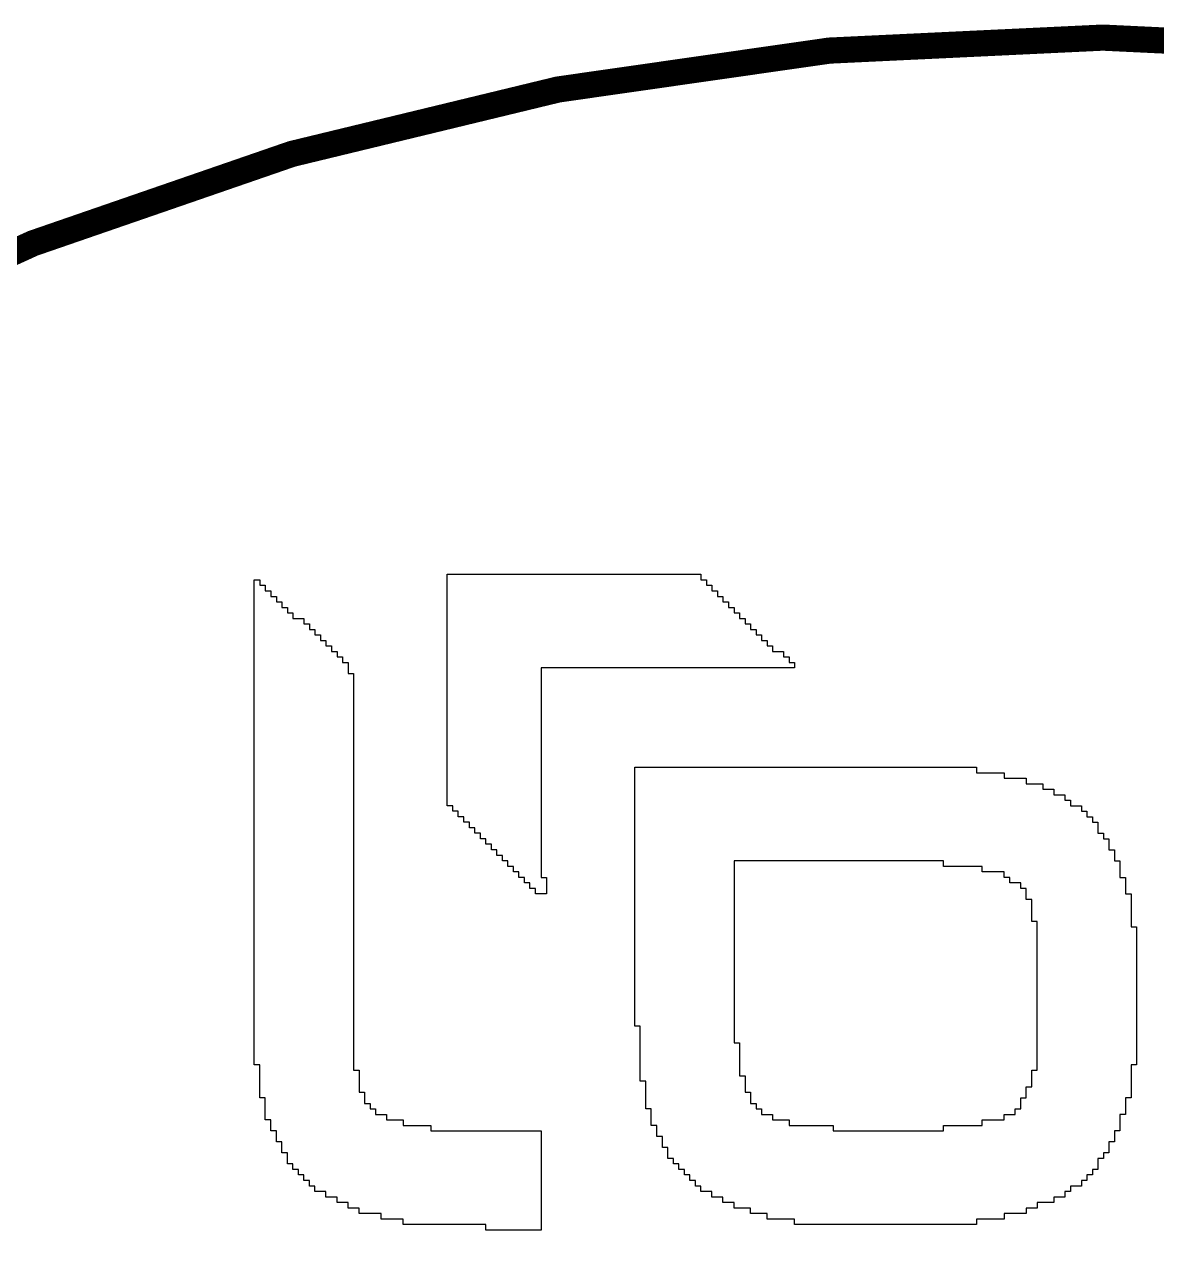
# Model space of a CAD drawing. Header units: millimetres. Extents: x -12.6 to 12.6, y -11.9 to 11.1.
# Drawn here: x -4.114 to 0.205, y 6.374 to 11.05 of the extents above; entities that cross this region are included whole.
import ezdxf

# ---------------------------------------------------------------- set-up
doc = ezdxf.new("R2010")
doc.units = ezdxf.units.MM
for name, color, linetype in [('BottomLayer', 5, 'Continuous'), ('Mechanical1', 6, 'Continuous'), ('TopLayer', 1, 'Continuous'), ('TopOverlay', 2, 'Continuous')]:
    doc.layers.add(name, color=color, linetype=linetype)

msp = doc.modelspace()

# ---------------------------------------------------------------- linework, layer by layer
at = {"layer": 'BottomLayer'}
for p, q in [((-1.2939, 10.9322), (-0.4322, 11)), ((-0.4322, 11), (0, 11)), ((0, 11), (0, 11)), ((0, 11), (0, 11)), ((0, 11), (0.4322, 11)), ((-2.1477, 10.797), (-1.2939, 10.9322)), ((-2.9881, 10.5952), (-2.1477, 10.797)), ((-3.8102, 10.3281), (-2.9881, 10.5952)), ((-4.6088, 9.9973), (-3.8102, 10.3281))]:
    msp.add_line(p, q, dxfattribs=at)
at = {"layer": 'Mechanical1', "const_width": 0.1}
msp.add_lwpolyline([(-10.8839, 1.5937, -0.864236), (10.8839, 1.5937)], format="xyb", dxfattribs=at)
at = {"layer": 'TopLayer'}
for p, q in [((-1.2939, 10.9322), (-0.4322, 11)), ((-0.4322, 11), (0, 11)), ((0, 11), (0, 11)), ((0, 11), (0, 11)), ((0, 11), (0.4322, 11)), ((-2.1477, 10.797), (-1.2939, 10.9322)), ((-2.9881, 10.5952), (-2.1477, 10.797)), ((-3.8102, 10.3281), (-2.9881, 10.5952)), ((-4.6088, 9.9973), (-3.8102, 10.3281))]:
    msp.add_line(p, q, dxfattribs=at)
at = {"layer": 'TopOverlay'}
for p, q in [((-2.5008, 8.9304), (-2.5008, 8.9514)), ((-2.5008, 8.9514), (-1.5332, 8.9514)), ((-1.5332, 8.9514), (-1.5332, 8.9304)), ((-3.237, 8.9094), (-3.237, 8.9304)), ((-3.237, 8.9304), (-3.216, 8.9304)), ((-3.237, 8.8883), (-3.237, 8.9094)), ((-3.237, 8.8673), (-3.237, 8.8883)), ((-3.216, 8.9304), (-3.216, 8.9094)), ((-3.216, 8.9094), (-3.195, 8.9094)), ((-3.195, 8.9094), (-3.195, 8.8883)), ((-3.195, 8.8883), (-3.1739, 8.8883)), ((-3.1739, 8.8883), (-3.1739, 8.8673)), ((-2.5008, 8.9094), (-2.5008, 8.9304)), ((-2.5008, 8.8883), (-2.5008, 8.9094)), ((-2.5008, 8.8673), (-2.5008, 8.8883)), ((-1.5332, 8.9304), (-1.5121, 8.9304)), ((-1.5121, 8.9304), (-1.5121, 8.9094)), ((-1.5121, 8.9094), (-1.4911, 8.9094)), ((-1.4911, 8.9094), (-1.4911, 8.8883)), ((-1.4911, 8.8883), (-1.4701, 8.8883)), ((-1.4701, 8.8883), (-1.4701, 8.8673)), ((-3.237, 8.8463), (-3.237, 8.8673)), ((-3.237, 8.8252), (-3.237, 8.8463)), ((-3.1739, 8.8673), (-3.1529, 8.8673)), ((-3.1529, 8.8673), (-3.1529, 8.8463)), ((-3.1529, 8.8463), (-3.1319, 8.8463)), ((-3.1319, 8.8463), (-3.1319, 8.8252)), ((-2.5008, 8.8463), (-2.5008, 8.8673)), ((-2.5008, 8.8252), (-2.5008, 8.8463)), ((-1.4701, 8.8673), (-1.449, 8.8673)), ((-1.449, 8.8673), (-1.449, 8.8463)), ((-1.449, 8.8463), (-1.428, 8.8463)), ((-1.428, 8.8463), (-1.428, 8.8252)), ((-3.237, 8.8042), (-3.237, 8.8252)), ((-3.237, 8.7832), (-3.237, 8.8042)), ((-3.1319, 8.8252), (-3.1108, 8.8252)), ((-3.1108, 8.8252), (-3.1108, 8.8042)), ((-3.1108, 8.8042), (-3.0898, 8.8042)), ((-3.0898, 8.8042), (-3.0898, 8.7832)), ((-2.5008, 8.8042), (-2.5008, 8.8252)), ((-2.5008, 8.7832), (-2.5008, 8.8042)), ((-1.428, 8.8252), (-1.4069, 8.8252)), ((-1.4069, 8.8252), (-1.4069, 8.8042)), ((-1.4069, 8.8042), (-1.3859, 8.8042)), ((-1.3859, 8.8042), (-1.3859, 8.7832)), ((-3.237, 8.7621), (-3.237, 8.7832)), ((-3.237, 8.7411), (-3.237, 8.7621)), ((-3.0898, 8.7832), (-3.0477, 8.7832)), ((-3.0477, 8.7832), (-3.0477, 8.7621)), ((-3.0477, 8.7621), (-3.0267, 8.7621)), ((-3.0267, 8.7621), (-3.0267, 8.7411)), ((-2.5008, 8.7621), (-2.5008, 8.7832)), ((-2.5008, 8.7411), (-2.5008, 8.7621)), ((-1.3859, 8.7832), (-1.3649, 8.7832)), ((-1.3649, 8.7832), (-1.3649, 8.7621)), ((-1.3649, 8.7621), (-1.3438, 8.7621)), ((-1.3438, 8.7621), (-1.3438, 8.7411)), ((-3.237, 8.7201), (-3.237, 8.7411)), ((-3.237, 8.699), (-3.237, 8.7201)), ((-3.237, 8.678), (-3.237, 8.699)), ((-3.0267, 8.7411), (-3.0056, 8.7411)), ((-3.0056, 8.7411), (-3.0056, 8.7201)), ((-3.0056, 8.7201), (-2.9846, 8.7201)), ((-2.9846, 8.7201), (-2.9846, 8.699)), ((-2.9846, 8.699), (-2.9636, 8.699)), ((-2.9636, 8.699), (-2.9636, 8.678)), ((-2.5008, 8.7201), (-2.5008, 8.7411)), ((-2.5008, 8.699), (-2.5008, 8.7201)), ((-2.5008, 8.678), (-2.5008, 8.699)), ((-1.3438, 8.7411), (-1.3228, 8.7411)), ((-1.3228, 8.7411), (-1.3228, 8.7201)), ((-1.3228, 8.7201), (-1.3018, 8.7201)), ((-1.3018, 8.7201), (-1.3018, 8.699)), ((-1.3018, 8.699), (-1.2807, 8.699)), ((-1.2807, 8.699), (-1.2807, 8.678)), ((-3.237, 8.6569), (-3.237, 8.678)), ((-3.237, 8.6359), (-3.237, 8.6569)), ((-2.9636, 8.678), (-2.9425, 8.678)), ((-2.9425, 8.678), (-2.9425, 8.6569)), ((-2.9425, 8.6569), (-2.9215, 8.6569)), ((-2.9215, 8.6569), (-2.9215, 8.6359)), ((-2.5008, 8.6569), (-2.5008, 8.678)), ((-2.5008, 8.6359), (-2.5008, 8.6569)), ((-1.2807, 8.678), (-1.2597, 8.678)), ((-1.2597, 8.678), (-1.2597, 8.6569)), ((-1.2597, 8.6569), (-1.2176, 8.6569)), ((-1.2176, 8.6569), (-1.2176, 8.6359)), ((-3.237, 8.6149), (-3.237, 8.6359)), ((-3.237, 8.5938), (-3.237, 8.6149)), ((-2.9215, 8.6359), (-2.9005, 8.6359)), ((-2.9005, 8.6359), (-2.9005, 8.6149)), ((-2.9005, 8.6149), (-2.8794, 8.6149)), ((-2.8794, 8.6149), (-2.8794, 8.5938)), ((-2.5008, 8.6149), (-2.5008, 8.6359)), ((-2.5008, 8.5938), (-2.5008, 8.6149)), ((-1.2176, 8.6359), (-1.1966, 8.6359)), ((-1.1966, 8.6359), (-1.1966, 8.6149)), ((-1.1966, 8.6149), (-1.1756, 8.6149)), ((-1.1756, 8.6149), (-1.1756, 8.5938)), ((-3.237, 8.5728), (-3.237, 8.5938)), ((-3.237, 8.5518), (-3.237, 8.5728)), ((-2.8794, 8.5938), (-2.8794, 8.5728)), ((-2.8794, 8.5728), (-2.8584, 8.5728)), ((-2.8584, 8.5728), (-2.8584, 8.5518)), ((-2.5008, 8.5728), (-2.5008, 8.5938)), ((-2.5008, 8.5518), (-2.5008, 8.5728)), ((-1.1756, 8.5938), (-2.1432, 8.5938)), ((-2.1432, 8.5938), (-2.1432, 8.5728)), ((-2.1432, 8.5728), (-2.1432, 8.5518)), ((-3.237, 8.5307), (-3.237, 8.5518)), ((-3.237, 8.5097), (-3.237, 8.5307)), ((-2.8584, 8.5518), (-2.8584, 8.5307)), ((-2.8584, 8.5307), (-2.8584, 8.5097)), ((-2.5008, 8.5307), (-2.5008, 8.5518)), ((-2.5008, 8.5097), (-2.5008, 8.5307)), ((-2.1432, 8.5518), (-2.1432, 8.5307)), ((-2.1432, 8.5307), (-2.1432, 8.5097)), ((-3.237, 8.4887), (-3.237, 8.5097)), ((-3.237, 8.4676), (-3.237, 8.4887)), ((-3.237, 8.4466), (-3.237, 8.4676)), ((-2.8584, 8.5097), (-2.8584, 8.4887)), ((-2.8584, 8.4887), (-2.8584, 8.4676)), ((-2.8584, 8.4676), (-2.8584, 8.4466)), ((-2.5008, 8.4887), (-2.5008, 8.5097)), ((-2.5008, 8.4676), (-2.5008, 8.4887)), ((-2.5008, 8.4466), (-2.5008, 8.4676)), ((-2.1432, 8.5097), (-2.1432, 8.4887)), ((-2.1432, 8.4887), (-2.1432, 8.4676)), ((-2.1432, 8.4676), (-2.1432, 8.4466)), ((-3.237, 8.4256), (-3.237, 8.4466)), ((-3.237, 8.4045), (-3.237, 8.4256)), ((-2.8584, 8.4466), (-2.8584, 8.4256)), ((-2.8584, 8.4256), (-2.8584, 8.4045)), ((-2.5008, 8.4256), (-2.5008, 8.4466)), ((-2.5008, 8.4045), (-2.5008, 8.4256)), ((-2.1432, 8.4466), (-2.1432, 8.4256)), ((-2.1432, 8.4256), (-2.1432, 8.4045)), ((-3.237, 8.3835), (-3.237, 8.4045)), ((-3.237, 8.3625), (-3.237, 8.3835)), ((-2.8584, 8.4045), (-2.8584, 8.3835)), ((-2.8584, 8.3835), (-2.8584, 8.3625)), ((-2.5008, 8.3835), (-2.5008, 8.4045)), ((-2.5008, 8.3625), (-2.5008, 8.3835)), ((-2.1432, 8.4045), (-2.1432, 8.3835)), ((-2.1432, 8.3835), (-2.1432, 8.3625)), ((-3.237, 8.3414), (-3.237, 8.3625)), ((-3.237, 8.3204), (-3.237, 8.3414)), ((-2.8584, 8.3625), (-2.8584, 8.3414)), ((-2.8584, 8.3414), (-2.8584, 8.3204)), ((-2.5008, 8.3414), (-2.5008, 8.3625)), ((-2.5008, 8.3204), (-2.5008, 8.3414)), ((-2.1432, 8.3625), (-2.1432, 8.3414)), ((-2.1432, 8.3414), (-2.1432, 8.3204)), ((-3.237, 8.2993), (-3.237, 8.3204)), ((-3.237, 8.2783), (-3.237, 8.2993)), ((-3.237, 8.2573), (-3.237, 8.2783)), ((-2.8584, 8.3204), (-2.8584, 8.2993)), ((-2.8584, 8.2993), (-2.8584, 8.2783)), ((-2.8584, 8.2783), (-2.8584, 8.2573)), ((-2.5008, 8.2993), (-2.5008, 8.3204)), ((-2.5008, 8.2783), (-2.5008, 8.2993)), ((-2.5008, 8.2573), (-2.5008, 8.2783)), ((-2.1432, 8.3204), (-2.1432, 8.2993)), ((-2.1432, 8.2993), (-2.1432, 8.2783)), ((-2.1432, 8.2783), (-2.1432, 8.2573)), ((-3.237, 8.2362), (-3.237, 8.2573)), ((-3.237, 8.2152), (-3.237, 8.2362)), ((-2.8584, 8.2573), (-2.8584, 8.2362)), ((-2.8584, 8.2362), (-2.8584, 8.2152)), ((-2.5008, 8.2362), (-2.5008, 8.2573)), ((-2.5008, 8.2152), (-2.5008, 8.2362)), ((-2.1432, 8.2573), (-2.1432, 8.2362)), ((-2.1432, 8.2362), (-2.1432, 8.2152)), ((-3.237, 8.1942), (-3.237, 8.2152)), ((-3.237, 8.1731), (-3.237, 8.1942)), ((-2.8584, 8.2152), (-2.8584, 8.1942)), ((-2.8584, 8.1942), (-2.8584, 8.1731)), ((-2.5008, 8.1942), (-2.5008, 8.2152)), ((-2.5008, 8.1731), (-2.5008, 8.1942)), ((-2.1432, 8.2152), (-2.1432, 8.1942)), ((-2.1432, 8.1942), (-2.1432, 8.1731)), ((-1.7856, 8.1942), (-1.7856, 8.2152)), ((-1.7856, 8.2152), (-0.4814, 8.2152)), ((-1.7856, 8.1731), (-1.7856, 8.1942)), ((-0.4814, 8.2152), (-0.4814, 8.1942)), ((-0.4814, 8.1942), (-0.3762, 8.1942)), ((-0.3762, 8.1942), (-0.3762, 8.1731)), ((-3.237, 8.1521), (-3.237, 8.1731)), ((-3.237, 8.1311), (-3.237, 8.1521)), ((-2.8584, 8.1731), (-2.8584, 8.1521)), ((-2.8584, 8.1521), (-2.8584, 8.1311)), ((-2.5008, 8.1521), (-2.5008, 8.1731)), ((-2.5008, 8.1311), (-2.5008, 8.1521)), ((-2.1432, 8.1731), (-2.1432, 8.1521)), ((-2.1432, 8.1521), (-2.1432, 8.1311)), ((-1.7856, 8.1521), (-1.7856, 8.1731)), ((-1.7856, 8.1311), (-1.7856, 8.1521)), ((-0.3762, 8.1731), (-0.2921, 8.1731)), ((-0.2921, 8.1731), (-0.2921, 8.1521)), ((-0.2921, 8.1521), (-0.229, 8.1521)), ((-0.229, 8.1521), (-0.229, 8.1311)), ((-3.237, 8.11), (-3.237, 8.1311)), ((-3.237, 8.089), (-3.237, 8.11)), ((-2.8584, 8.1311), (-2.8584, 8.11)), ((-2.8584, 8.11), (-2.8584, 8.089)), ((-2.5008, 8.11), (-2.5008, 8.1311)), ((-2.5008, 8.089), (-2.5008, 8.11)), ((-2.1432, 8.1311), (-2.1432, 8.11)), ((-2.1432, 8.11), (-2.1432, 8.089)), ((-1.7856, 8.11), (-1.7856, 8.1311)), ((-1.7856, 8.089), (-1.7856, 8.11)), ((-0.229, 8.1311), (-0.1869, 8.1311)), ((-0.1869, 8.1311), (-0.1869, 8.11)), ((-0.1869, 8.11), (-0.1448, 8.11)), ((-0.1448, 8.11), (-0.1448, 8.089)), ((-3.237, 8.068), (-3.237, 8.089)), ((-3.237, 8.0469), (-3.237, 8.068)), ((-3.237, 8.0259), (-3.237, 8.0469)), ((-2.8584, 8.089), (-2.8584, 8.068)), ((-2.8584, 8.068), (-2.8584, 8.0469)), ((-2.8584, 8.0469), (-2.8584, 8.0259)), ((-2.5008, 8.068), (-2.5008, 8.089)), ((-2.4798, 8.068), (-2.5008, 8.068)), ((-2.4798, 8.0469), (-2.4798, 8.068)), ((-2.4587, 8.0469), (-2.4798, 8.0469)), ((-2.4587, 8.0259), (-2.4587, 8.0469)), ((-2.1432, 8.089), (-2.1432, 8.068)), ((-2.1432, 8.068), (-2.1432, 8.0469)), ((-2.1432, 8.0469), (-2.1432, 8.0259)), ((-1.7856, 8.068), (-1.7856, 8.089)), ((-1.7856, 8.0469), (-1.7856, 8.068)), ((-1.7856, 8.0259), (-1.7856, 8.0469)), ((-0.1448, 8.089), (-0.1238, 8.089)), ((-0.1238, 8.089), (-0.1238, 8.068)), ((-0.1238, 8.068), (-0.0817, 8.068)), ((-0.0817, 8.068), (-0.0817, 8.0469)), ((-0.0817, 8.0469), (-0.0607, 8.0469)), ((-0.0607, 8.0469), (-0.0607, 8.0259)), ((-3.237, 8.0049), (-3.237, 8.0259)), ((-3.237, 7.9838), (-3.237, 8.0049)), ((-2.8584, 8.0259), (-2.8584, 8.0049)), ((-2.8584, 8.0049), (-2.8584, 7.9838)), ((-2.4377, 8.0259), (-2.4587, 8.0259)), ((-2.4377, 8.0049), (-2.4377, 8.0259)), ((-2.4166, 8.0049), (-2.4377, 8.0049)), ((-2.4166, 7.9838), (-2.4166, 8.0049)), ((-2.1432, 8.0259), (-2.1432, 8.0049)), ((-2.1432, 8.0049), (-2.1432, 7.9838)), ((-1.7856, 8.0049), (-1.7856, 8.0259)), ((-1.7856, 7.9838), (-1.7856, 8.0049)), ((-0.0607, 8.0259), (-0.0396, 8.0259)), ((-0.0396, 8.0259), (-0.0396, 8.0049)), ((-0.0396, 8.0049), (-0.0186, 8.0049)), ((-0.0186, 8.0049), (-0.0186, 7.9838)), ((-3.237, 7.9628), (-3.237, 7.9838)), ((-3.237, 7.9417), (-3.237, 7.9628)), ((-2.8584, 7.9838), (-2.8584, 7.9628)), ((-2.8584, 7.9628), (-2.8584, 7.9417)), ((-2.3956, 7.9838), (-2.4166, 7.9838)), ((-2.3956, 7.9628), (-2.3956, 7.9838)), ((-2.3746, 7.9628), (-2.3956, 7.9628)), ((-2.3746, 7.9417), (-2.3746, 7.9628)), ((-2.1432, 7.9838), (-2.1432, 7.9628)), ((-2.1432, 7.9628), (-2.1432, 7.9417)), ((-1.7856, 7.9628), (-1.7856, 7.9838)), ((-1.7856, 7.9417), (-1.7856, 7.9628)), ((-0.0186, 7.9838), (-0.0186, 7.9628)), ((-0.0186, 7.9628), (0.0024, 7.9628)), ((0.0024, 7.9628), (0.0024, 7.9417)), ((-3.237, 7.9207), (-3.237, 7.9417)), ((-3.237, 7.8997), (-3.237, 7.9207)), ((-2.8584, 7.9417), (-2.8584, 7.9207)), ((-2.8584, 7.9207), (-2.8584, 7.8997)), ((-2.3535, 7.9417), (-2.3746, 7.9417)), ((-2.3535, 7.9207), (-2.3535, 7.9417)), ((-2.3325, 7.9207), (-2.3535, 7.9207)), ((-2.3325, 7.8997), (-2.3325, 7.9207)), ((-2.1432, 7.9417), (-2.1432, 7.9207)), ((-2.1432, 7.9207), (-2.1432, 7.8997)), ((-1.7856, 7.9207), (-1.7856, 7.9417)), ((-1.7856, 7.8997), (-1.7856, 7.9207)), ((0.0024, 7.9417), (0.0235, 7.9417)), ((0.0235, 7.9417), (0.0235, 7.9207)), ((0.0235, 7.9207), (0.0235, 7.8997)), ((-3.237, 7.8786), (-3.237, 7.8997)), ((-3.237, 7.8576), (-3.237, 7.8786)), ((-3.237, 7.8366), (-3.237, 7.8576)), ((-2.8584, 7.8997), (-2.8584, 7.8786)), ((-2.8584, 7.8786), (-2.8584, 7.8576)), ((-2.8584, 7.8576), (-2.8584, 7.8366)), ((-2.3115, 7.8997), (-2.3325, 7.8997)), ((-2.3115, 7.8786), (-2.3115, 7.8997)), ((-2.2904, 7.8786), (-2.3115, 7.8786)), ((-2.2904, 7.8576), (-2.2904, 7.8786)), ((-2.2694, 7.8576), (-2.2904, 7.8576)), ((-2.2694, 7.8366), (-2.2694, 7.8576)), ((-2.1432, 7.8997), (-2.1432, 7.8786)), ((-2.1432, 7.8786), (-2.1432, 7.8576)), ((-2.1432, 7.8576), (-2.1432, 7.8366)), ((-1.7856, 7.8786), (-1.7856, 7.8997)), ((-1.7856, 7.8576), (-1.7856, 7.8786)), ((-1.7856, 7.8366), (-1.7856, 7.8576)), ((-0.6076, 7.8576), (-1.4069, 7.8576)), ((-1.4069, 7.8576), (-1.4069, 7.8366)), ((-0.6076, 7.8366), (-0.6076, 7.8576)), ((0.0235, 7.8997), (0.0445, 7.8997)), ((0.0445, 7.8997), (0.0445, 7.8786)), ((0.0445, 7.8786), (0.0445, 7.8576)), ((0.0445, 7.8576), (0.0655, 7.8576)), ((0.0655, 7.8576), (0.0655, 7.8366)), ((-3.237, 7.8155), (-3.237, 7.8366)), ((-3.237, 7.7945), (-3.237, 7.8155)), ((-2.8584, 7.8366), (-2.8584, 7.8155)), ((-2.8584, 7.8155), (-2.8584, 7.7945)), ((-2.2484, 7.8366), (-2.2694, 7.8366)), ((-2.2484, 7.8155), (-2.2484, 7.8366)), ((-2.2273, 7.8155), (-2.2484, 7.8155)), ((-2.2273, 7.7945), (-2.2273, 7.8155)), ((-2.1432, 7.8366), (-2.1432, 7.8155)), ((-2.1432, 7.8155), (-2.1432, 7.7945)), ((-1.7856, 7.8155), (-1.7856, 7.8366)), ((-1.7856, 7.7945), (-1.7856, 7.8155)), ((-1.4069, 7.8366), (-1.4069, 7.8155)), ((-1.4069, 7.8155), (-1.4069, 7.7945)), ((-0.4604, 7.8366), (-0.6076, 7.8366)), ((-0.4604, 7.8155), (-0.4604, 7.8366)), ((-0.3762, 7.8155), (-0.4604, 7.8155)), ((-0.3762, 7.7945), (-0.3762, 7.8155)), ((0.0655, 7.8366), (0.0655, 7.8155)), ((0.0655, 7.8155), (0.0655, 7.7945)), ((-3.237, 7.7735), (-3.237, 7.7945)), ((-3.237, 7.7524), (-3.237, 7.7735)), ((-2.8584, 7.7945), (-2.8584, 7.7735)), ((-2.8584, 7.7735), (-2.8584, 7.7524)), ((-2.2063, 7.7945), (-2.2273, 7.7945)), ((-2.2063, 7.7735), (-2.2063, 7.7945)), ((-2.1853, 7.7735), (-2.2063, 7.7735)), ((-2.1853, 7.7524), (-2.1853, 7.7735)), ((-2.1432, 7.7945), (-2.1222, 7.7945)), ((-2.1222, 7.7945), (-2.1222, 7.7735)), ((-2.1222, 7.7735), (-2.1222, 7.7524)), ((-1.7856, 7.7735), (-1.7856, 7.7945)), ((-1.7856, 7.7524), (-1.7856, 7.7735)), ((-1.4069, 7.7945), (-1.4069, 7.7735)), ((-1.4069, 7.7735), (-1.4069, 7.7524)), ((-0.3552, 7.7945), (-0.3762, 7.7945)), ((-0.3552, 7.7735), (-0.3552, 7.7945)), ((-0.3131, 7.7735), (-0.3552, 7.7735)), ((-0.3131, 7.7524), (-0.3131, 7.7735)), ((0.0655, 7.7945), (0.0866, 7.7945)), ((0.0866, 7.7945), (0.0866, 7.7735)), ((0.0866, 7.7735), (0.0866, 7.7524)), ((-3.237, 7.7314), (-3.237, 7.7524)), ((-3.237, 7.7104), (-3.237, 7.7314)), ((-2.8584, 7.7524), (-2.8584, 7.7314)), ((-2.8584, 7.7314), (-2.8584, 7.7104)), ((-2.1642, 7.7524), (-2.1853, 7.7524)), ((-2.1642, 7.7314), (-2.1642, 7.7524)), ((-2.1222, 7.7314), (-2.1642, 7.7314)), ((-2.1222, 7.7524), (-2.1222, 7.7314)), ((-1.7856, 7.7314), (-1.7856, 7.7524)), ((-1.7856, 7.7104), (-1.7856, 7.7314)), ((-1.4069, 7.7524), (-1.4069, 7.7314)), ((-1.4069, 7.7314), (-1.4069, 7.7104)), ((-0.2921, 7.7524), (-0.3131, 7.7524)), ((-0.2921, 7.7314), (-0.2921, 7.7524)), ((-0.2921, 7.7104), (-0.2921, 7.7314)), ((0.0866, 7.7524), (0.0866, 7.7314)), ((0.0866, 7.7314), (0.1076, 7.7314)), ((0.1076, 7.7314), (0.1076, 7.7104)), ((-3.237, 7.6893), (-3.237, 7.7104)), ((-3.237, 7.6683), (-3.237, 7.6893)), ((-2.8584, 7.7104), (-2.8584, 7.6893)), ((-2.8584, 7.6893), (-2.8584, 7.6683)), ((-1.7856, 7.6893), (-1.7856, 7.7104)), ((-1.7856, 7.6683), (-1.7856, 7.6893)), ((-1.4069, 7.7104), (-1.4069, 7.6893)), ((-1.4069, 7.6893), (-1.4069, 7.6683)), ((-0.271, 7.7104), (-0.2921, 7.7104)), ((-0.271, 7.6893), (-0.271, 7.7104)), ((-0.271, 7.6683), (-0.271, 7.6893)), ((0.1076, 7.7104), (0.1076, 7.6893)), ((0.1076, 7.6893), (0.1076, 7.6683)), ((-3.237, 7.6472), (-3.237, 7.6683)), ((-3.237, 7.6262), (-3.237, 7.6472)), ((-3.237, 7.6052), (-3.237, 7.6262)), ((-2.8584, 7.6683), (-2.8584, 7.6472)), ((-2.8584, 7.6472), (-2.8584, 7.6262)), ((-2.8584, 7.6262), (-2.8584, 7.6052)), ((-1.7856, 7.6472), (-1.7856, 7.6683)), ((-1.7856, 7.6262), (-1.7856, 7.6472)), ((-1.7856, 7.6052), (-1.7856, 7.6262)), ((-1.4069, 7.6683), (-1.4069, 7.6472)), ((-1.4069, 7.6472), (-1.4069, 7.6262)), ((-1.4069, 7.6262), (-1.4069, 7.6052)), ((-0.271, 7.6472), (-0.271, 7.6683)), ((-0.271, 7.6262), (-0.271, 7.6472)), ((-0.25, 7.6262), (-0.271, 7.6262)), ((-0.25, 7.6052), (-0.25, 7.6262)), ((0.1076, 7.6683), (0.1076, 7.6472)), ((0.1076, 7.6472), (0.1076, 7.6262)), ((0.1076, 7.6262), (0.1076, 7.6052)), ((-3.237, 7.5841), (-3.237, 7.6052)), ((-3.237, 7.5631), (-3.237, 7.5841)), ((-2.8584, 7.6052), (-2.8584, 7.5841)), ((-2.8584, 7.5841), (-2.8584, 7.5631)), ((-1.7856, 7.5841), (-1.7856, 7.6052)), ((-1.7856, 7.5631), (-1.7856, 7.5841)), ((-1.4069, 7.6052), (-1.4069, 7.5841)), ((-1.4069, 7.5841), (-1.4069, 7.5631)), ((-0.25, 7.5841), (-0.25, 7.6052)), ((-0.25, 7.5631), (-0.25, 7.5841)), ((0.1076, 7.6052), (0.1286, 7.6052)), ((0.1286, 7.6052), (0.1286, 7.5841)), ((0.1286, 7.5841), (0.1286, 7.5631)), ((-3.237, 7.5421), (-3.237, 7.5631)), ((-3.237, 7.521), (-3.237, 7.5421)), ((-2.8584, 7.5631), (-2.8584, 7.5421)), ((-2.8584, 7.5421), (-2.8584, 7.521)), ((-1.7856, 7.5421), (-1.7856, 7.5631)), ((-1.7856, 7.521), (-1.7856, 7.5421)), ((-1.4069, 7.5631), (-1.4069, 7.5421)), ((-1.4069, 7.5421), (-1.4069, 7.521)), ((-0.25, 7.5421), (-0.25, 7.5631)), ((-0.25, 7.521), (-0.25, 7.5421)), ((0.1286, 7.5631), (0.1286, 7.5421)), ((0.1286, 7.5421), (0.1286, 7.521)), ((-3.237, 7.5), (-3.237, 7.521)), ((-3.237, 7.479), (-3.237, 7.5)), ((-2.8584, 7.521), (-2.8584, 7.5)), ((-2.8584, 7.5), (-2.8584, 7.479)), ((-1.7856, 7.5), (-1.7856, 7.521)), ((-1.7856, 7.479), (-1.7856, 7.5)), ((-1.4069, 7.521), (-1.4069, 7.5)), ((-1.4069, 7.5), (-1.4069, 7.479)), ((-0.25, 7.5), (-0.25, 7.521)), ((-0.25, 7.479), (-0.25, 7.5)), ((0.1286, 7.521), (0.1286, 7.5)), ((0.1286, 7.5), (0.1286, 7.479)), ((-3.237, 7.4579), (-3.237, 7.479)), ((-3.237, 7.4369), (-3.237, 7.4579)), ((-3.237, 7.4159), (-3.237, 7.4369)), ((-2.8584, 7.479), (-2.8584, 7.4579)), ((-2.8584, 7.4579), (-2.8584, 7.4369)), ((-2.8584, 7.4369), (-2.8584, 7.4159)), ((-1.7856, 7.4579), (-1.7856, 7.479)), ((-1.7856, 7.4369), (-1.7856, 7.4579)), ((-1.7856, 7.4159), (-1.7856, 7.4369)), ((-1.4069, 7.479), (-1.4069, 7.4579)), ((-1.4069, 7.4579), (-1.4069, 7.4369)), ((-1.4069, 7.4369), (-1.4069, 7.4159)), ((-0.25, 7.4579), (-0.25, 7.479)), ((-0.25, 7.4369), (-0.25, 7.4579)), ((-0.25, 7.4159), (-0.25, 7.4369)), ((0.1286, 7.479), (0.1286, 7.4579)), ((0.1286, 7.4579), (0.1286, 7.4369)), ((0.1286, 7.4369), (0.1286, 7.4159)), ((-3.237, 7.3948), (-3.237, 7.4159)), ((-3.237, 7.3738), (-3.237, 7.3948)), ((-2.8584, 7.4159), (-2.8584, 7.3948)), ((-2.8584, 7.3948), (-2.8584, 7.3738)), ((-1.7856, 7.3948), (-1.7856, 7.4159)), ((-1.7856, 7.3738), (-1.7856, 7.3948)), ((-1.4069, 7.4159), (-1.4069, 7.3948)), ((-1.4069, 7.3948), (-1.4069, 7.3738)), ((-0.25, 7.3948), (-0.25, 7.4159)), ((-0.25, 7.3738), (-0.25, 7.3948)), ((0.1286, 7.4159), (0.1286, 7.3948)), ((0.1286, 7.3948), (0.1286, 7.3738)), ((-3.237, 7.3528), (-3.237, 7.3738)), ((-3.237, 7.3317), (-3.237, 7.3528)), ((-2.8584, 7.3738), (-2.8584, 7.3528)), ((-2.8584, 7.3528), (-2.8584, 7.3317)), ((-1.7856, 7.3528), (-1.7856, 7.3738)), ((-1.7856, 7.3317), (-1.7856, 7.3528)), ((-1.4069, 7.3738), (-1.4069, 7.3528)), ((-1.4069, 7.3528), (-1.4069, 7.3317)), ((-0.25, 7.3528), (-0.25, 7.3738)), ((-0.25, 7.3317), (-0.25, 7.3528)), ((0.1286, 7.3738), (0.1286, 7.3528)), ((0.1286, 7.3528), (0.1286, 7.3317)), ((-3.237, 7.3107), (-3.237, 7.3317)), ((-3.237, 7.2896), (-3.237, 7.3107)), ((-2.8584, 7.3317), (-2.8584, 7.3107)), ((-2.8584, 7.3107), (-2.8584, 7.2896)), ((-1.7856, 7.3107), (-1.7856, 7.3317)), ((-1.7856, 7.2896), (-1.7856, 7.3107)), ((-1.4069, 7.3317), (-1.4069, 7.3107)), ((-1.4069, 7.3107), (-1.4069, 7.2896)), ((-0.25, 7.3107), (-0.25, 7.3317)), ((-0.25, 7.2896), (-0.25, 7.3107)), ((0.1286, 7.3317), (0.1286, 7.3107)), ((0.1286, 7.3107), (0.1286, 7.2896)), ((-3.237, 7.2686), (-3.237, 7.2896)), ((-3.237, 7.2476), (-3.237, 7.2686)), ((-3.237, 7.2265), (-3.237, 7.2476)), ((-2.8584, 7.2896), (-2.8584, 7.2686)), ((-2.8584, 7.2686), (-2.8584, 7.2476)), ((-2.8584, 7.2476), (-2.8584, 7.2265)), ((-1.7856, 7.2686), (-1.7856, 7.2896)), ((-1.7856, 7.2476), (-1.7856, 7.2686)), ((-1.7856, 7.2265), (-1.7856, 7.2476)), ((-1.4069, 7.2896), (-1.4069, 7.2686)), ((-1.4069, 7.2686), (-1.4069, 7.2476)), ((-1.4069, 7.2476), (-1.4069, 7.2265)), ((-0.25, 7.2686), (-0.25, 7.2896)), ((-0.25, 7.2476), (-0.25, 7.2686)), ((-0.25, 7.2265), (-0.25, 7.2476)), ((0.1286, 7.2896), (0.1286, 7.2686)), ((0.1286, 7.2686), (0.1286, 7.2476)), ((0.1286, 7.2476), (0.1286, 7.2265)), ((-3.237, 7.2055), (-3.237, 7.2265)), ((-3.237, 7.1845), (-3.237, 7.2055)), ((-2.8584, 7.2265), (-2.8584, 7.2055)), ((-2.8584, 7.2055), (-2.8584, 7.1845)), ((-1.7646, 7.2265), (-1.7856, 7.2265)), ((-1.7646, 7.2055), (-1.7646, 7.2265)), ((-1.7646, 7.1845), (-1.7646, 7.2055)), ((-1.4069, 7.2265), (-1.4069, 7.2055)), ((-1.4069, 7.2055), (-1.4069, 7.1845)), ((-0.25, 7.2055), (-0.25, 7.2265)), ((-0.25, 7.1845), (-0.25, 7.2055)), ((0.1286, 7.2265), (0.1286, 7.2055)), ((0.1286, 7.2055), (0.1286, 7.1845)), ((-3.237, 7.1634), (-3.237, 7.1845)), ((-3.237, 7.1424), (-3.237, 7.1634)), ((-2.8584, 7.1845), (-2.8584, 7.1634)), ((-2.8584, 7.1634), (-2.8584, 7.1424)), ((-1.7646, 7.1634), (-1.7646, 7.1845)), ((-1.7646, 7.1424), (-1.7646, 7.1634)), ((-1.4069, 7.1845), (-1.4069, 7.1634)), ((-1.4069, 7.1634), (-1.3859, 7.1634)), ((-1.3859, 7.1634), (-1.3859, 7.1424)), ((-0.25, 7.1634), (-0.25, 7.1845)), ((-0.25, 7.1424), (-0.25, 7.1634)), ((0.1286, 7.1845), (0.1286, 7.1634)), ((0.1286, 7.1634), (0.1286, 7.1424)), ((-3.237, 7.1214), (-3.237, 7.1424)), ((-3.237, 7.1003), (-3.237, 7.1214)), ((-2.8584, 7.1424), (-2.8584, 7.1214)), ((-2.8584, 7.1214), (-2.8584, 7.1003)), ((-1.7646, 7.1214), (-1.7646, 7.1424)), ((-1.7646, 7.1003), (-1.7646, 7.1214)), ((-1.3859, 7.1424), (-1.3859, 7.1214)), ((-1.3859, 7.1214), (-1.3859, 7.1003)), ((-0.25, 7.1214), (-0.25, 7.1424)), ((-0.25, 7.1003), (-0.25, 7.1214)), ((0.1286, 7.1424), (0.1286, 7.1214)), ((0.1286, 7.1214), (0.1286, 7.1003)), ((-3.237, 7.0793), (-3.237, 7.1003)), ((-3.216, 7.0793), (-3.237, 7.0793)), ((-3.216, 7.0583), (-3.216, 7.0793)), ((-2.8584, 7.1003), (-2.8584, 7.0793)), ((-2.8584, 7.0793), (-2.8584, 7.0583)), ((-1.7646, 7.0793), (-1.7646, 7.1003)), ((-1.7646, 7.0583), (-1.7646, 7.0793)), ((-1.3859, 7.1003), (-1.3859, 7.0793)), ((-1.3859, 7.0793), (-1.3859, 7.0583)), ((-0.25, 7.0793), (-0.25, 7.1003)), ((-0.25, 7.0583), (-0.25, 7.0793)), ((0.1286, 7.0793), (0.1076, 7.0793)), ((0.1076, 7.0793), (0.1076, 7.0583)), ((0.1286, 7.1003), (0.1286, 7.0793)), ((-3.216, 7.0372), (-3.216, 7.0583)), ((-3.216, 7.0162), (-3.216, 7.0372)), ((-3.216, 6.9951), (-3.216, 7.0162)), ((-2.8584, 7.0583), (-2.8374, 7.0583)), ((-2.8374, 7.0583), (-2.8374, 7.0372)), ((-2.8374, 7.0372), (-2.8374, 7.0162)), ((-2.8374, 7.0162), (-2.8374, 6.9951)), ((-1.7646, 7.0372), (-1.7646, 7.0583)), ((-1.7646, 7.0162), (-1.7646, 7.0372)), ((-1.7435, 7.0162), (-1.7646, 7.0162)), ((-1.7435, 6.9951), (-1.7435, 7.0162)), ((-1.3859, 7.0583), (-1.3859, 7.0372)), ((-1.3859, 7.0372), (-1.3649, 7.0372)), ((-1.3649, 7.0372), (-1.3649, 7.0162)), ((-1.3649, 7.0162), (-1.3649, 6.9951)), ((-0.271, 7.0372), (-0.271, 7.0583)), ((-0.271, 7.0583), (-0.25, 7.0583)), ((-0.271, 7.0162), (-0.271, 7.0372)), ((-0.271, 6.9951), (-0.271, 7.0162)), ((0.1076, 7.0583), (0.1076, 7.0372)), ((0.1076, 7.0372), (0.1076, 7.0162)), ((0.1076, 7.0162), (0.1076, 6.9951)), ((-3.216, 6.9741), (-3.216, 6.9951)), ((-3.216, 6.9531), (-3.216, 6.9741)), ((-2.8374, 6.9951), (-2.8374, 6.9741)), ((-2.8374, 6.9741), (-2.8163, 6.9741)), ((-2.8163, 6.9741), (-2.8163, 6.9531)), ((-1.7435, 6.9741), (-1.7435, 6.9951)), ((-1.7435, 6.9531), (-1.7435, 6.9741)), ((-1.3649, 6.9951), (-1.3649, 6.9741)), ((-1.3649, 6.9741), (-1.3438, 6.9741)), ((-1.3438, 6.9741), (-1.3438, 6.9531)), ((-0.2921, 6.9741), (-0.2921, 6.9951)), ((-0.2921, 6.9951), (-0.271, 6.9951)), ((-0.2921, 6.9531), (-0.2921, 6.9741)), ((0.1076, 6.9951), (0.1076, 6.9741)), ((0.1076, 6.9741), (0.1076, 6.9531)), ((-3.195, 6.9531), (-3.216, 6.9531)), ((-3.195, 6.932), (-3.195, 6.9531)), ((-3.195, 6.911), (-3.195, 6.932)), ((-2.8163, 6.9531), (-2.8163, 6.932)), ((-2.8163, 6.932), (-2.7953, 6.932)), ((-2.7953, 6.932), (-2.7953, 6.911)), ((-1.7435, 6.932), (-1.7435, 6.9531)), ((-1.7435, 6.911), (-1.7435, 6.932)), ((-1.3438, 6.9531), (-1.3438, 6.932)), ((-1.3438, 6.932), (-1.3228, 6.932)), ((-1.3228, 6.932), (-1.3228, 6.911)), ((-0.3131, 6.932), (-0.3131, 6.9531)), ((-0.3131, 6.9531), (-0.2921, 6.9531)), ((-0.3131, 6.911), (-0.3131, 6.932)), ((0.1076, 6.9531), (0.0866, 6.9531)), ((0.0866, 6.9531), (0.0866, 6.932)), ((0.0866, 6.932), (0.0866, 6.911)), ((-3.195, 6.89), (-3.195, 6.911)), ((-3.195, 6.8689), (-3.195, 6.89)), ((-2.7953, 6.911), (-2.7742, 6.911)), ((-2.7742, 6.911), (-2.7742, 6.89)), ((-2.7742, 6.89), (-2.7322, 6.89)), ((-2.7322, 6.89), (-2.7322, 6.8689)), ((-1.7225, 6.911), (-1.7435, 6.911)), ((-1.7225, 6.89), (-1.7225, 6.911)), ((-1.7225, 6.8689), (-1.7225, 6.89)), ((-1.3228, 6.911), (-1.3018, 6.911)), ((-1.3018, 6.911), (-1.3018, 6.89)), ((-1.3018, 6.89), (-1.2597, 6.89)), ((-1.2597, 6.89), (-1.2597, 6.8689)), ((-0.3762, 6.8689), (-0.3762, 6.89)), ((-0.3762, 6.89), (-0.3341, 6.89)), ((-0.3341, 6.89), (-0.3341, 6.911)), ((-0.3341, 6.911), (-0.3131, 6.911)), ((0.0866, 6.89), (0.0655, 6.89)), ((0.0655, 6.89), (0.0655, 6.8689)), ((0.0866, 6.911), (0.0866, 6.89)), ((-3.1739, 6.8689), (-3.195, 6.8689)), ((-3.1739, 6.8479), (-3.1739, 6.8689)), ((-3.1739, 6.8269), (-3.1739, 6.8479)), ((-3.1529, 6.8269), (-3.1739, 6.8269)), ((-3.1529, 6.8058), (-3.1529, 6.8269)), ((-2.7322, 6.8689), (-2.6691, 6.8689)), ((-2.6691, 6.8689), (-2.6691, 6.8479)), ((-2.6691, 6.8479), (-2.5639, 6.8479)), ((-2.5639, 6.8479), (-2.5639, 6.8269)), ((-2.5639, 6.8269), (-2.1432, 6.8269)), ((-2.1432, 6.8269), (-2.1432, 6.8058)), ((-1.7225, 6.8479), (-1.7225, 6.8689)), ((-1.7014, 6.8479), (-1.7225, 6.8479)), ((-1.7014, 6.8269), (-1.7014, 6.8479)), ((-1.7014, 6.8058), (-1.7014, 6.8269)), ((-1.2597, 6.8689), (-1.1966, 6.8689)), ((-1.1966, 6.8689), (-1.1966, 6.8479)), ((-1.1966, 6.8479), (-1.0283, 6.8479)), ((-1.0283, 6.8479), (-1.0283, 6.8269)), ((-1.0283, 6.8269), (-0.6076, 6.8269)), ((-0.6076, 6.8269), (-0.6076, 6.8479)), ((-0.6076, 6.8479), (-0.4604, 6.8479)), ((-0.4604, 6.8479), (-0.4604, 6.8689)), ((-0.4604, 6.8689), (-0.3762, 6.8689)), ((0.0655, 6.8269), (0.0445, 6.8269)), ((0.0445, 6.8269), (0.0445, 6.8058)), ((0.0655, 6.8689), (0.0655, 6.8479)), ((0.0655, 6.8479), (0.0655, 6.8269)), ((-3.1529, 6.7848), (-3.1529, 6.8058)), ((-3.1319, 6.7848), (-3.1529, 6.7848)), ((-3.1319, 6.7638), (-3.1319, 6.7848)), ((-2.1432, 6.8058), (-2.1432, 6.7848)), ((-2.1432, 6.7848), (-2.1432, 6.7638)), ((-1.6804, 6.8058), (-1.7014, 6.8058)), ((-1.6804, 6.7848), (-1.6804, 6.8058)), ((-1.6804, 6.7638), (-1.6804, 6.7848)), ((0.0445, 6.7848), (0.0235, 6.7848)), ((0.0235, 6.7848), (0.0235, 6.7638)), ((0.0445, 6.8058), (0.0445, 6.7848)), ((-3.1319, 6.7427), (-3.1319, 6.7638)), ((-3.1108, 6.7427), (-3.1319, 6.7427)), ((-3.1108, 6.7217), (-3.1108, 6.7427)), ((-2.1432, 6.7638), (-2.1432, 6.7427)), ((-2.1432, 6.7427), (-2.1432, 6.7217)), ((-1.6594, 6.7638), (-1.6804, 6.7638)), ((-1.6594, 6.7427), (-1.6594, 6.7638)), ((-1.6594, 6.7217), (-1.6594, 6.7427)), ((0.0235, 6.7427), (0.0024, 6.7427)), ((0.0024, 6.7427), (0.0024, 6.7217)), ((0.0235, 6.7638), (0.0235, 6.7427)), ((-3.1108, 6.7007), (-3.1108, 6.7217)), ((-3.0898, 6.7007), (-3.1108, 6.7007)), ((-3.0898, 6.6796), (-3.0898, 6.7007)), ((-2.1432, 6.7217), (-2.1432, 6.7007)), ((-2.1432, 6.7007), (-2.1432, 6.6796)), ((-1.6383, 6.7217), (-1.6594, 6.7217)), ((-1.6383, 6.7007), (-1.6383, 6.7217)), ((-1.6173, 6.7007), (-1.6383, 6.7007)), ((-1.6173, 6.6796), (-1.6173, 6.7007)), ((0.0024, 6.7217), (-0.0186, 6.7217)), ((-0.0186, 6.7217), (-0.0186, 6.7007)), ((-0.0186, 6.7007), (-0.0186, 6.6796)), ((-3.0687, 6.6796), (-3.0898, 6.6796)), ((-3.0687, 6.6586), (-3.0687, 6.6796)), ((-3.0477, 6.6586), (-3.0687, 6.6586)), ((-3.0477, 6.6375), (-3.0477, 6.6586)), ((-2.1432, 6.6796), (-2.1432, 6.6586)), ((-2.1432, 6.6586), (-2.1432, 6.6375)), ((-1.5963, 6.6796), (-1.6173, 6.6796)), ((-1.5963, 6.6586), (-1.5963, 6.6796)), ((-1.5752, 6.6586), (-1.5963, 6.6586)), ((-1.5752, 6.6375), (-1.5752, 6.6586)), ((-0.0396, 6.6586), (-0.0607, 6.6586)), ((-0.0607, 6.6586), (-0.0607, 6.6375)), ((-0.0186, 6.6796), (-0.0396, 6.6796)), ((-0.0396, 6.6796), (-0.0396, 6.6586)), ((-3.0267, 6.6375), (-3.0477, 6.6375)), ((-3.0267, 6.6165), (-3.0267, 6.6375)), ((-3.0056, 6.6165), (-3.0267, 6.6165)), ((-3.0056, 6.5955), (-3.0056, 6.6165)), ((-2.9636, 6.5955), (-3.0056, 6.5955)), ((-2.9636, 6.5744), (-2.9636, 6.5955)), ((-2.1432, 6.6375), (-2.1432, 6.6165)), ((-2.1432, 6.6165), (-2.1432, 6.5955)), ((-2.1432, 6.5955), (-2.1432, 6.5744)), ((-1.5542, 6.6375), (-1.5752, 6.6375)), ((-1.5542, 6.6165), (-1.5542, 6.6375)), ((-1.5332, 6.6165), (-1.5542, 6.6165)), ((-1.5332, 6.5955), (-1.5332, 6.6165)), ((-1.4911, 6.5955), (-1.5332, 6.5955)), ((-1.4911, 6.5744), (-1.4911, 6.5955)), ((-0.1238, 6.5955), (-0.1448, 6.5955)), ((-0.1448, 6.5955), (-0.1448, 6.5744)), ((-0.0817, 6.6165), (-0.1238, 6.6165)), ((-0.1238, 6.6165), (-0.1238, 6.5955)), ((-0.0607, 6.6375), (-0.0817, 6.6375)), ((-0.0817, 6.6375), (-0.0817, 6.6165)), ((-2.9215, 6.5744), (-2.9636, 6.5744)), ((-2.9215, 6.5534), (-2.9215, 6.5744)), ((-2.8794, 6.5534), (-2.9215, 6.5534)), ((-2.8794, 6.5324), (-2.8794, 6.5534)), ((-2.1432, 6.5744), (-2.1432, 6.5534)), ((-2.1432, 6.5534), (-2.1432, 6.5324)), ((-1.449, 6.5744), (-1.4911, 6.5744)), ((-1.449, 6.5534), (-1.449, 6.5744)), ((-1.4069, 6.5534), (-1.449, 6.5534)), ((-1.4069, 6.5324), (-1.4069, 6.5534)), ((-0.1869, 6.5534), (-0.25, 6.5534)), ((-0.25, 6.5534), (-0.25, 6.5324)), ((-0.1448, 6.5744), (-0.1869, 6.5744)), ((-0.1869, 6.5744), (-0.1869, 6.5534)), ((-2.8374, 6.5324), (-2.8794, 6.5324)), ((-2.8374, 6.5113), (-2.8374, 6.5324)), ((-2.7532, 6.5113), (-2.8374, 6.5113)), ((-2.7532, 6.4903), (-2.7532, 6.5113)), ((-2.1432, 6.5324), (-2.1432, 6.5113)), ((-2.1432, 6.5113), (-2.1432, 6.4903)), ((-1.3438, 6.5324), (-1.4069, 6.5324)), ((-1.3438, 6.5113), (-1.3438, 6.5324)), ((-1.2807, 6.5113), (-1.3438, 6.5113)), ((-1.2807, 6.4903), (-1.2807, 6.5113)), ((-0.2921, 6.5113), (-0.3762, 6.5113)), ((-0.3762, 6.5113), (-0.3762, 6.4903)), ((-0.25, 6.5324), (-0.2921, 6.5324)), ((-0.2921, 6.5324), (-0.2921, 6.5113)), ((-2.6691, 6.4903), (-2.7532, 6.4903)), ((-2.6691, 6.4693), (-2.6691, 6.4903)), ((-2.3535, 6.4693), (-2.6691, 6.4693)), ((-2.3535, 6.4482), (-2.3535, 6.4693)), ((-2.1432, 6.4903), (-2.1432, 6.4693)), ((-2.1432, 6.4693), (-2.1432, 6.4482)), ((-1.1756, 6.4903), (-1.2807, 6.4903)), ((-1.1756, 6.4693), (-1.1756, 6.4903)), ((-0.4814, 6.4693), (-1.1756, 6.4693)), ((-0.3762, 6.4903), (-0.4814, 6.4903)), ((-0.4814, 6.4903), (-0.4814, 6.4693)), ((-2.1432, 6.4482), (-2.3535, 6.4482))]:
    msp.add_line(p, q, dxfattribs=at)

doc.saveas('drawing.dxf')
